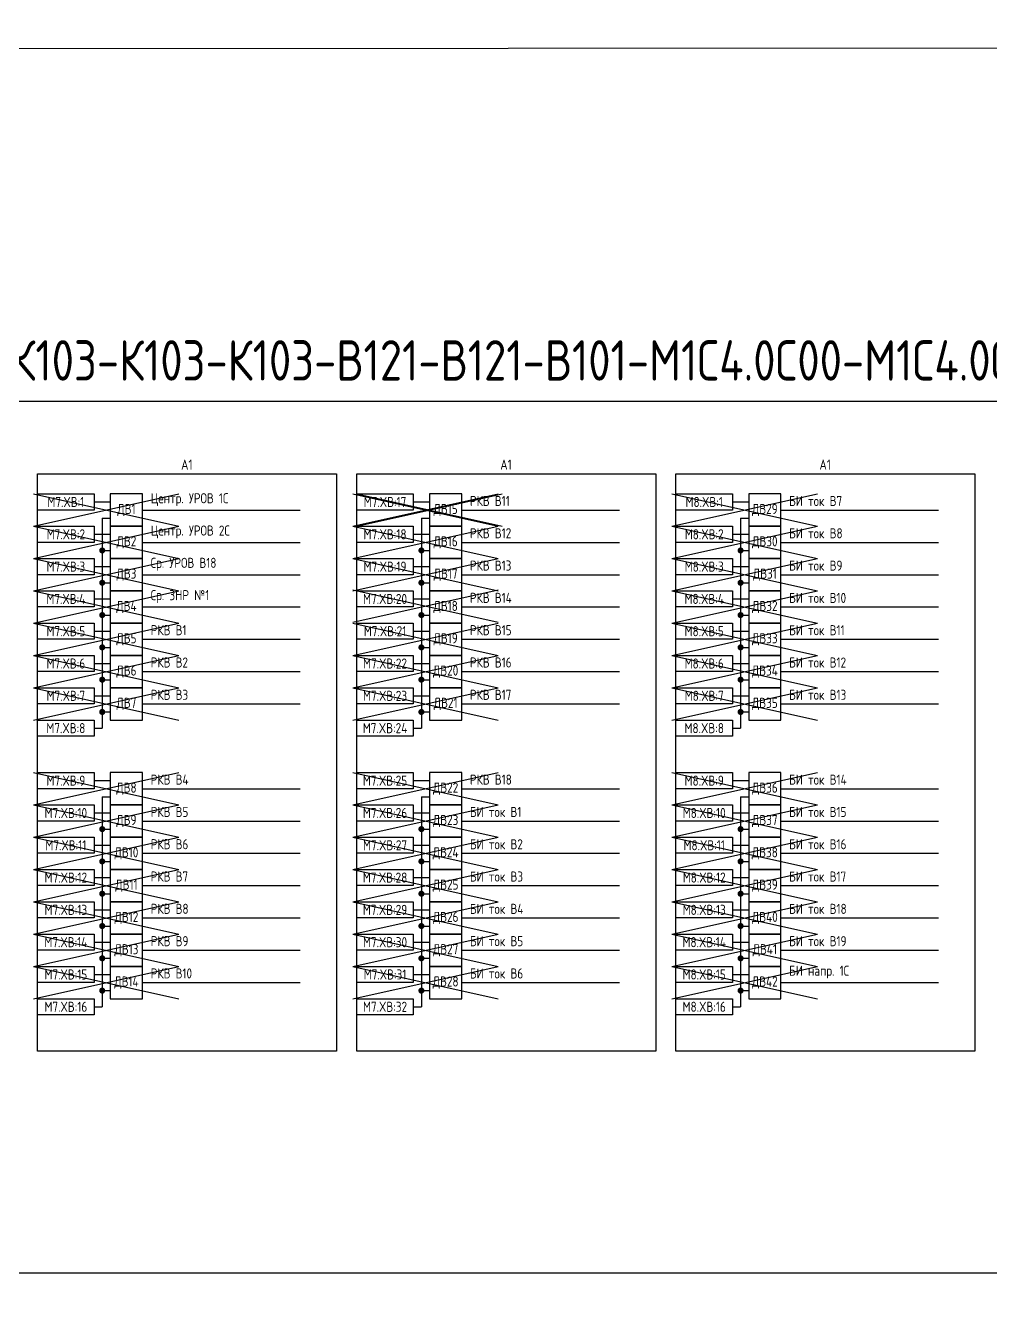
# Model space of a CAD drawing. Header units: millimetres. Extents: x -1315 to 7958, y -96 to 618.
# Drawn here: x -873.5 to -634.7, y 303 to 618 of the extents above; entities that cross this region are included whole.
import ezdxf

# ---------------------------------------------------------------- set-up
doc = ezdxf.new("R2010")
doc.units = ezdxf.units.MM
doc.styles.add('Gost_type_A', font='GOST_A.TTF')

# ---------------------------------------------------------------- blocks, each defined once
blk = doc.blocks.new('POINT')
at = {"const_width": 0.75}
blk.add_lwpolyline([(-0.375, 0, 1), (0.375, 0, 1)], format="xyb", close=True, dxfattribs=at)

msp = doc.modelspace()

# ---------------------------------------------------------------- linework, layer by layer
for p, q in [((-791.54, 507), (-717.54, 507)), ((-856.54, 500), (-852.54, 500)), ((-844.54, 498), (-805.54, 498)), ((-777.54, 500), (-773.54, 500)), ((-765.54, 498), (-726.54, 498)), ((-698.54, 500), (-694.54, 500)), ((-686.54, 498), (-647.54, 498)), ((-854.54, 496), (-852.54, 496)), ((-854.54, 496), (-854.54, 444)), ((-775.54, 496), (-773.54, 496)), ((-775.54, 496), (-775.54, 444)), ((-696.54, 496), (-694.54, 496)), ((-696.54, 496), (-696.54, 444)), ((-856.54, 492), (-852.54, 492)), ((-777.54, 492), (-773.54, 492)), ((-698.54, 492), (-694.54, 492)), ((-844.54, 490), (-805.54, 490)), ((-765.54, 490), (-726.54, 490)), ((-686.54, 490), (-647.54, 490)), ((-854.54, 488), (-852.54, 488)), ((-775.54, 488), (-773.54, 488)), ((-696.54, 488), (-694.54, 488)), ((-856.54, 484), (-852.54, 484)), ((-844.54, 482), (-805.54, 482)), ((-777.54, 484), (-773.54, 484)), ((-765.54, 482), (-726.54, 482)), ((-698.54, 484), (-694.54, 484)), ((-686.54, 482), (-647.54, 482)), ((-854.54, 480), (-852.54, 480)), ((-775.54, 480), (-773.54, 480)), ((-696.54, 480), (-694.54, 480)), ((-856.54, 476), (-852.54, 476)), ((-777.54, 476), (-773.54, 476)), ((-698.54, 476), (-694.54, 476)), ((-844.54, 474), (-805.54, 474)), ((-765.54, 474), (-726.54, 474)), ((-686.54, 474), (-647.54, 474)), ((-854.54, 472), (-852.54, 472)), ((-775.54, 472), (-773.54, 472)), ((-696.54, 472), (-694.54, 472)), ((-856.54, 468), (-852.54, 468)), ((-777.54, 468), (-773.54, 468)), ((-698.54, 468), (-694.54, 468)), ((-854.54, 464), (-852.54, 464)), ((-844.54, 466), (-805.54, 466)), ((-775.54, 464), (-773.54, 464)), ((-765.54, 466), (-726.54, 466)), ((-696.54, 464), (-694.54, 464)), ((-686.54, 466), (-647.54, 466)), ((-856.54, 460), (-852.54, 460)), ((-777.54, 460), (-773.54, 460)), ((-698.54, 460), (-694.54, 460)), ((-844.54, 458), (-805.54, 458)), ((-765.54, 458), (-726.54, 458)), ((-686.54, 458), (-647.54, 458)), ((-854.54, 456), (-852.54, 456)), ((-775.54, 456), (-773.54, 456)), ((-696.54, 456), (-694.54, 456)), ((-856.54, 452), (-852.54, 452)), ((-777.54, 452), (-773.54, 452)), ((-698.54, 452), (-694.54, 452)), ((-854.54, 448), (-852.54, 448)), ((-844.54, 450), (-805.54, 450)), ((-775.54, 448), (-773.54, 448)), ((-765.54, 450), (-726.54, 450)), ((-696.54, 448), (-694.54, 448)), ((-686.54, 450), (-647.54, 450)), ((-856.54, 444), (-854.54, 444)), ((-777.54, 444), (-775.54, 444)), ((-698.54, 444), (-696.54, 444)), ((-856.54, 431), (-852.54, 431)), ((-844.54, 429), (-805.54, 429)), ((-777.54, 431), (-773.54, 431)), ((-765.54, 429), (-726.54, 429)), ((-698.54, 431), (-694.54, 431)), ((-686.54, 429), (-647.54, 429)), ((-854.54, 427), (-852.54, 427)), ((-854.54, 427), (-854.54, 375)), ((-775.54, 427), (-773.54, 427)), ((-775.54, 427), (-775.54, 375)), ((-696.54, 427), (-694.54, 427)), ((-696.54, 427), (-696.54, 375)), ((-856.54, 423), (-852.54, 423)), ((-777.54, 423), (-773.54, 423)), ((-698.54, 423), (-694.54, 423)), ((-854.54, 419), (-852.54, 419)), ((-844.54, 421), (-805.54, 421)), ((-775.54, 419), (-773.54, 419)), ((-765.54, 421), (-726.54, 421)), ((-696.54, 419), (-694.54, 419)), ((-686.54, 421), (-647.54, 421)), ((-856.54, 415), (-852.54, 415)), ((-844.54, 413), (-805.54, 413)), ((-777.54, 415), (-773.54, 415)), ((-765.54, 413), (-726.54, 413)), ((-698.54, 415), (-694.54, 415)), ((-686.54, 413), (-647.54, 413)), ((-854.54, 411), (-852.54, 411)), ((-775.54, 411), (-773.54, 411)), ((-696.54, 411), (-694.54, 411)), ((-856.54, 407), (-852.54, 407)), ((-777.54, 407), (-773.54, 407)), ((-698.54, 407), (-694.54, 407)), ((-844.54, 405), (-805.54, 405)), ((-765.54, 405), (-726.54, 405)), ((-686.54, 405), (-647.54, 405)), ((-854.54, 403), (-852.54, 403)), ((-775.54, 403), (-773.54, 403)), ((-696.54, 403), (-694.54, 403)), ((-856.54, 399), (-852.54, 399)), ((-844.54, 397), (-805.54, 397)), ((-777.54, 399), (-773.54, 399)), ((-765.54, 397), (-726.54, 397)), ((-698.54, 399), (-694.54, 399)), ((-686.54, 397), (-647.54, 397)), ((-854.54, 395), (-852.54, 395)), ((-775.54, 395), (-773.54, 395)), ((-696.54, 395), (-694.54, 395)), ((-856.54, 391), (-852.54, 391)), ((-777.54, 391), (-773.54, 391)), ((-698.54, 391), (-694.54, 391)), ((-844.54, 389), (-805.54, 389)), ((-765.54, 389), (-726.54, 389)), ((-686.54, 389), (-647.54, 389)), ((-854.54, 387), (-852.54, 387)), ((-775.54, 387), (-773.54, 387)), ((-696.54, 387), (-694.54, 387)), ((-856.54, 383), (-852.54, 383)), ((-777.54, 383), (-773.54, 383)), ((-698.54, 383), (-694.54, 383)), ((-854.54, 379), (-852.54, 379)), ((-844.54, 381), (-805.54, 381)), ((-775.54, 379), (-773.54, 379)), ((-765.54, 381), (-726.54, 381)), ((-696.54, 379), (-694.54, 379)), ((-686.54, 381), (-647.54, 381)), ((-856.54, 375), (-854.54, 375)), ((-777.54, 375), (-775.54, 375)), ((-698.54, 375), (-696.54, 375))]:
    msp.add_line(p, q)
at = {"color": 210}
for p, q in [((-871.54, 502), (-835.54, 494)), ((-871.54, 494), (-835.54, 502)), ((-792.54, 502), (-756.54, 494)), ((-792.54, 494), (-756.54, 502)), ((-791.54, 502), (-755.54, 494)), ((-791.54, 494), (-755.54, 502)), ((-713.54, 502), (-677.54, 494)), ((-713.54, 494), (-677.54, 502)), ((-871.54, 494), (-835.54, 486)), ((-871.54, 486), (-835.54, 494)), ((-792.54, 494), (-756.54, 486)), ((-792.54, 486), (-756.54, 494)), ((-713.54, 494), (-677.54, 486)), ((-713.54, 486), (-677.54, 494)), ((-871.54, 486), (-835.54, 478)), ((-871.54, 478), (-835.54, 486)), ((-792.54, 486), (-756.54, 478)), ((-792.54, 478), (-756.54, 486)), ((-713.54, 486), (-677.54, 478)), ((-713.54, 478), (-677.54, 486)), ((-871.54, 478), (-835.54, 470)), ((-871.54, 470), (-835.54, 478)), ((-792.54, 478.22), (-756.54, 470.22)), ((-792.54, 470.22), (-756.54, 478.22)), ((-713.54, 478), (-677.54, 470)), ((-713.54, 470), (-677.54, 478)), ((-871.54, 470), (-835.54, 462)), ((-871.54, 462), (-835.54, 470)), ((-792.54, 470), (-756.54, 462)), ((-792.54, 462), (-756.54, 470)), ((-713.54, 470), (-677.54, 462)), ((-713.54, 462), (-677.54, 470)), ((-871.54, 462), (-835.54, 454)), ((-871.54, 454), (-835.54, 462)), ((-792.54, 462), (-756.54, 454)), ((-792.54, 454), (-756.54, 462)), ((-713.54, 462), (-677.54, 454)), ((-713.54, 454), (-677.54, 462)), ((-871.54, 454), (-835.54, 446)), ((-871.54, 446), (-835.54, 454)), ((-792.54, 454), (-756.54, 446)), ((-792.54, 446), (-756.54, 454)), ((-713.54, 454), (-677.54, 446)), ((-713.54, 446), (-677.54, 454)), ((-871.54, 433), (-835.54, 425)), ((-871.54, 425), (-835.54, 433)), ((-792.54, 433), (-756.54, 425)), ((-792.54, 425), (-756.54, 433)), ((-713.54, 433), (-677.54, 425)), ((-713.54, 425), (-677.54, 433)), ((-871.54, 425), (-835.54, 417)), ((-871.54, 417), (-835.54, 425)), ((-792.54, 425), (-756.54, 417)), ((-792.54, 417), (-756.54, 425)), ((-713.54, 425), (-677.54, 417)), ((-713.54, 417), (-677.54, 425)), ((-871.54, 417), (-835.54, 409)), ((-871.54, 409), (-835.54, 417)), ((-792.54, 417), (-756.54, 409)), ((-792.54, 409), (-756.54, 417)), ((-713.54, 417), (-677.54, 409)), ((-713.54, 409), (-677.54, 417)), ((-871.54, 409), (-835.54, 401)), ((-871.54, 401), (-835.54, 409)), ((-792.54, 409), (-756.54, 401)), ((-792.54, 401), (-756.54, 409)), ((-713.54, 409), (-677.54, 401)), ((-713.54, 401), (-677.54, 409)), ((-871.54, 401), (-835.54, 393)), ((-871.54, 393), (-835.54, 401)), ((-792.54, 401), (-756.54, 393)), ((-792.54, 393), (-756.54, 401)), ((-713.54, 401), (-677.54, 393)), ((-713.54, 393), (-677.54, 401)), ((-871.54, 393), (-835.54, 385)), ((-871.54, 385), (-835.54, 393)), ((-792.54, 393), (-756.54, 385)), ((-792.54, 385), (-756.54, 393)), ((-713.54, 393), (-677.54, 385)), ((-713.54, 385), (-677.54, 393)), ((-871.54, 385), (-835.54, 377)), ((-871.54, 377), (-835.54, 385)), ((-792.54, 385), (-756.54, 377)), ((-792.54, 377), (-756.54, 385)), ((-713.54, 385), (-677.54, 377)), ((-713.54, 377), (-677.54, 385))]:
    msp.add_line(p, q, dxfattribs=at)
for points in [[(-1315, 612), (7958.16, 618), (7958.16, -90), (-1315, -96)], [(-1049.54, 525), (5.46, 525), (5.46, 309), (-1049.54, 309)], [(-870.54, 507), (-796.54, 507), (-796.54, 364), (-870.54, 364)], [(-791.54, 507), (-717.54, 507), (-717.54, 364), (-791.54, 364)], [(-712.54, 507), (-638.54, 507), (-638.54, 364), (-712.54, 364)], [(-870.54, 502), (-856.54, 502), (-856.54, 498), (-870.54, 498)], [(-791.54, 502), (-777.54, 502), (-777.54, 498), (-791.54, 498)], [(-712.54, 502), (-698.54, 502), (-698.54, 498), (-712.54, 498)], [(-870.54, 494), (-856.54, 494), (-856.54, 490), (-870.54, 490)], [(-791.54, 494), (-777.54, 494), (-777.54, 490), (-791.54, 490)], [(-712.54, 494), (-698.54, 494), (-698.54, 490), (-712.54, 490)], [(-870.54, 486), (-856.54, 486), (-856.54, 482), (-870.54, 482)], [(-791.54, 486), (-777.54, 486), (-777.54, 482), (-791.54, 482)], [(-712.54, 486), (-698.54, 486), (-698.54, 482), (-712.54, 482)], [(-870.54, 478), (-856.54, 478), (-856.54, 474), (-870.54, 474)], [(-791.54, 478), (-777.54, 478), (-777.54, 474), (-791.54, 474)], [(-712.54, 478), (-698.54, 478), (-698.54, 474), (-712.54, 474)], [(-870.54, 470), (-856.54, 470), (-856.54, 466), (-870.54, 466)], [(-791.54, 470), (-777.54, 470), (-777.54, 466), (-791.54, 466)], [(-712.54, 470), (-698.54, 470), (-698.54, 466), (-712.54, 466)], [(-870.54, 462), (-856.54, 462), (-856.54, 458), (-870.54, 458)], [(-791.54, 462), (-777.54, 462), (-777.54, 458), (-791.54, 458)], [(-712.54, 462), (-698.54, 462), (-698.54, 458), (-712.54, 458)], [(-870.54, 454), (-856.54, 454), (-856.54, 450), (-870.54, 450)], [(-791.54, 454), (-777.54, 454), (-777.54, 450), (-791.54, 450)], [(-712.54, 454), (-698.54, 454), (-698.54, 450), (-712.54, 450)], [(-870.54, 446), (-856.54, 446), (-856.54, 442), (-870.54, 442)], [(-791.54, 446), (-777.54, 446), (-777.54, 442), (-791.54, 442)], [(-712.54, 446), (-698.54, 446), (-698.54, 442), (-712.54, 442)], [(-870.54, 433), (-856.54, 433), (-856.54, 429), (-870.54, 429)], [(-791.54, 433), (-777.54, 433), (-777.54, 429), (-791.54, 429)], [(-712.54, 433), (-698.54, 433), (-698.54, 429), (-712.54, 429)], [(-870.54, 425), (-856.54, 425), (-856.54, 421), (-870.54, 421)], [(-791.54, 425), (-777.54, 425), (-777.54, 421), (-791.54, 421)], [(-712.54, 425), (-698.54, 425), (-698.54, 421), (-712.54, 421)], [(-870.54, 417), (-856.54, 417), (-856.54, 413), (-870.54, 413)], [(-791.54, 417), (-777.54, 417), (-777.54, 413), (-791.54, 413)], [(-712.54, 417), (-698.54, 417), (-698.54, 413), (-712.54, 413)], [(-870.54, 409), (-856.54, 409), (-856.54, 405), (-870.54, 405)], [(-791.54, 409), (-777.54, 409), (-777.54, 405), (-791.54, 405)], [(-712.54, 409), (-698.54, 409), (-698.54, 405), (-712.54, 405)], [(-870.54, 401), (-856.54, 401), (-856.54, 397), (-870.54, 397)], [(-791.54, 401), (-777.54, 401), (-777.54, 397), (-791.54, 397)], [(-712.54, 401), (-698.54, 401), (-698.54, 397), (-712.54, 397)], [(-870.54, 393), (-856.54, 393), (-856.54, 389), (-870.54, 389)], [(-791.54, 393), (-777.54, 393), (-777.54, 389), (-791.54, 389)], [(-712.54, 393), (-698.54, 393), (-698.54, 389), (-712.54, 389)], [(-870.54, 385), (-856.54, 385), (-856.54, 381), (-870.54, 381)], [(-791.54, 385), (-777.54, 385), (-777.54, 381), (-791.54, 381)], [(-712.54, 385), (-698.54, 385), (-698.54, 381), (-712.54, 381)], [(-870.54, 377), (-856.54, 377), (-856.54, 373), (-870.54, 373)], [(-791.54, 377), (-777.54, 377), (-777.54, 373), (-791.54, 373)], [(-712.54, 377), (-698.54, 377), (-698.54, 373), (-712.54, 373)]]:
    msp.add_lwpolyline(points, close=True)
at = {"ltscale": 4}
for points in [[(-852.54, 494), (-844.54, 494), (-844.54, 502), (-852.54, 502)], [(-773.54, 494), (-765.54, 494), (-765.54, 502), (-773.54, 502)], [(-694.54, 494), (-686.54, 494), (-686.54, 502), (-694.54, 502)], [(-852.54, 486), (-844.54, 486), (-844.54, 494), (-852.54, 494)], [(-773.54, 486), (-765.54, 486), (-765.54, 494), (-773.54, 494)], [(-694.54, 486), (-686.54, 486), (-686.54, 494), (-694.54, 494)], [(-852.54, 478), (-844.54, 478), (-844.54, 486), (-852.54, 486)], [(-773.54, 478), (-765.54, 478), (-765.54, 486), (-773.54, 486)], [(-694.54, 478), (-686.54, 478), (-686.54, 486), (-694.54, 486)], [(-852.54, 470), (-844.54, 470), (-844.54, 478), (-852.54, 478)], [(-773.54, 470), (-765.54, 470), (-765.54, 478), (-773.54, 478)], [(-694.54, 470), (-686.54, 470), (-686.54, 478), (-694.54, 478)], [(-852.54, 462), (-844.54, 462), (-844.54, 470), (-852.54, 470)], [(-773.54, 462), (-765.54, 462), (-765.54, 470), (-773.54, 470)], [(-694.54, 462), (-686.54, 462), (-686.54, 470), (-694.54, 470)], [(-852.54, 454), (-844.54, 454), (-844.54, 462), (-852.54, 462)], [(-773.54, 454), (-765.54, 454), (-765.54, 462), (-773.54, 462)], [(-694.54, 454), (-686.54, 454), (-686.54, 462), (-694.54, 462)], [(-852.54, 446), (-844.54, 446), (-844.54, 454), (-852.54, 454)], [(-773.54, 446), (-765.54, 446), (-765.54, 454), (-773.54, 454)], [(-694.54, 446), (-686.54, 446), (-686.54, 454), (-694.54, 454)], [(-852.54, 425), (-844.54, 425), (-844.54, 433), (-852.54, 433)], [(-773.54, 425), (-765.54, 425), (-765.54, 433), (-773.54, 433)], [(-694.54, 425), (-686.54, 425), (-686.54, 433), (-694.54, 433)], [(-852.54, 417), (-844.54, 417), (-844.54, 425), (-852.54, 425)], [(-773.54, 417), (-765.54, 417), (-765.54, 425), (-773.54, 425)], [(-694.54, 417), (-686.54, 417), (-686.54, 425), (-694.54, 425)], [(-852.54, 409), (-844.54, 409), (-844.54, 417), (-852.54, 417)], [(-773.54, 409), (-765.54, 409), (-765.54, 417), (-773.54, 417)], [(-694.54, 409), (-686.54, 409), (-686.54, 417), (-694.54, 417)], [(-852.54, 401), (-844.54, 401), (-844.54, 409), (-852.54, 409)], [(-773.54, 401), (-765.54, 401), (-765.54, 409), (-773.54, 409)], [(-694.54, 401), (-686.54, 401), (-686.54, 409), (-694.54, 409)], [(-852.54, 393), (-844.54, 393), (-844.54, 401), (-852.54, 401)], [(-773.54, 393), (-765.54, 393), (-765.54, 401), (-773.54, 401)], [(-694.54, 393), (-686.54, 393), (-686.54, 401), (-694.54, 401)], [(-852.54, 385), (-844.54, 385), (-844.54, 393), (-852.54, 393)], [(-773.54, 385), (-765.54, 385), (-765.54, 393), (-773.54, 393)], [(-694.54, 385), (-686.54, 385), (-686.54, 393), (-694.54, 393)], [(-852.54, 377), (-844.54, 377), (-844.54, 385), (-852.54, 385)], [(-773.54, 377), (-765.54, 377), (-765.54, 385), (-773.54, 385)], [(-694.54, 377), (-686.54, 377), (-686.54, 385), (-694.54, 385)]]:
    msp.add_lwpolyline(points, close=True, dxfattribs=at)

# ---------------------------------------------------------------- block references
for p in [(-854.54, 488), (-775.54, 488), (-696.54, 488), (-854.54, 480), (-775.54, 480), (-696.54, 480), (-854.54, 472), (-775.54, 472), (-696.54, 472), (-854.54, 464), (-775.54, 464), (-696.54, 464), (-854.54, 456), (-775.54, 456), (-696.54, 456), (-854.54, 448), (-775.54, 448), (-696.54, 448), (-854.54, 419), (-775.54, 419), (-696.54, 419), (-854.54, 411), (-775.54, 411), (-696.54, 411), (-854.54, 403), (-775.54, 403), (-696.54, 403), (-854.54, 395), (-775.54, 395), (-696.54, 395), (-854.54, 387), (-775.54, 387), (-696.54, 387), (-854.54, 379), (-775.54, 379), (-696.54, 379)]:
    msp.add_blockref('POINT', p)

# ---------------------------------------------------------------- texts
at = {"line_spacing_factor": 0.9, "style": 'Gost_type_A'}
for s, insert, char_height, width, attachment_point in [('ЮНИТ-M519-ДЗШ-Р102-К103-К103-К103-К103-К103-В121-В121-В101-М1С4.0С00-М1С4.0С00-С01.03', (-1049.54, 528), 10, 855, 7), ('A1', (-833.6, 508), 2.5, 73.8762, 8), ('A1', (-754.6, 508), 2.5, 73.8762, 8), ('A1', (-675.6, 508), 2.5, 73.8762, 8)]:
    msp.add_mtext(s, dxfattribs=dict(at, insert=insert, char_height=char_height, width=width, attachment_point=attachment_point))
at = {"char_height": 2.5, "style": 'Gost_type_A'}
for s, insert, width, attachment_point in [('M7.XВ:1', (-863.54, 500), 14, 5), ('Центр. УРОВ 1С', (-842.54, 499), 29.668, 7), ('M7.XВ:17', (-784.54, 500), 14, 5), ('РКВ В11', (-763.54, 499), 35.7119, 7), ('M8.XВ:1', (-705.54, 500), 14, 5), ('БИ ток В7', (-684.54, 499), 29.668, 7), ('ДВ1', (-848.54, 498), 7.9998, 5), ('ДВ15', (-769.54, 498), 7.9998, 5), ('ДВ29', (-690.54, 498), 7.9998, 5), ('M7.XВ:2', (-863.54, 492), 14, 5), ('ДВ2', (-848.54, 490), 7.9998, 5), ('Центр. УРОВ 2С', (-842.54, 491), 30.6324, 7), ('M7.XВ:18', (-784.54, 492), 14, 5), ('ДВ16', (-769.54, 490), 7.9998, 5), ('РКВ В12', (-763.54, 491), 41.1416, 7), ('M8.XВ:2', (-705.54, 492), 14, 5), ('ДВ30', (-690.54, 490), 7.9998, 5), ('БИ ток В8', (-684.54, 491), 30.6324, 7), ('M7.XВ:3', (-863.54, 484), 14, 5), ('Ср. УРОВ В18', (-842.54, 483), 30.6324, 7), ('M7.XВ:19', (-784.54, 484), 14, 5), ('РКВ В13', (-763.54, 483), 27.8465, 7), ('M8.XВ:3', (-705.54, 484), 14, 5), ('БИ ток В9', (-684.54, 483), 30.6324, 7), ('ДВ3', (-848.54, 482), 7.9998, 5), ('ДВ17', (-769.54, 482), 7.9998, 5), ('ДВ31', (-690.54, 482), 7.9998, 5), ('M7.XВ:4', (-863.54, 476), 14, 5), ('Ср. ЗНР №1', (-842.54, 475), 27.8465, 7), ('M7.XВ:20', (-784.54, 476), 14, 5), ('РКВ В14', (-763.54, 475), 27.8465, 7), ('M8.XВ:4', (-705.54, 476), 14, 5), ('БИ ток В10', (-684.54, 475), 27.8465, 7), ('ДВ4', (-848.54, 474), 7.9998, 5), ('ДВ18', (-769.54, 474), 7.9998, 5), ('ДВ32', (-690.54, 474), 7.9998, 5), ('РКВ В1', (-842.54, 467), 27.8465, 7), ('РКВ В15', (-763.54, 467), 33.4848, 7), ('БИ ток В11', (-684.54, 467), 27.8465, 7), ('M7.XВ:5', (-863.54, 468), 14, 5), ('ДВ5', (-848.54, 466), 7.9998, 5), ('M7.XВ:21', (-784.54, 468), 14, 5), ('ДВ19', (-769.54, 466), 7.9998, 5), ('M8.XВ:5', (-705.54, 468), 14, 5), ('ДВ33', (-690.54, 466), 7.9998, 5), ('M7.XВ:6', (-863.54, 460), 14, 5), ('РКВ В2', (-842.54, 459), 27.8465, 7), ('M7.XВ:22', (-784.54, 460), 14, 5), ('РКВ В16', (-763.54, 459), 35.3544, 7), ('M8.XВ:6', (-705.54, 460), 14, 5), ('БИ ток В12', (-684.54, 459), 27.8465, 7), ('ДВ6', (-848.54, 458), 7.9998, 5), ('ДВ20', (-769.54, 458), 7.9998, 5), ('ДВ34', (-690.54, 458), 7.9998, 5), ('M7.XВ:7', (-863.54, 452), 14, 5), ('ДВ7', (-848.54, 450), 7.9998, 5), ('РКВ В3', (-842.54, 451), 33.5921, 7), ('M7.XВ:23', (-784.54, 452), 14, 5), ('ДВ21', (-769.54, 450), 7.9998, 5), ('РКВ В17', (-763.54, 451), 27.8465, 7), ('M8.XВ:7', (-705.54, 452), 14, 5), ('ДВ35', (-690.54, 450), 7.9998, 5), ('БИ ток В13', (-684.54, 451), 33.5921, 7), ('M7.XВ:8', (-863.54, 444), 14, 5), ('M7.XВ:24', (-784.54, 444), 14, 5), ('M8.XВ:8', (-705.54, 444), 14, 5), ('M7.XВ:9', (-863.54, 431), 14, 5), ('РКВ В4', (-842.54, 430), 27.8465, 7), ('M7.XВ:25', (-784.54, 431), 14, 5), ('РКВ В18', (-763.54, 430), 27.8465, 7), ('M8.XВ:9', (-705.54, 431), 14, 5), ('БИ ток В14', (-684.54, 430), 27.8465, 7), ('ДВ8', (-848.54, 429), 7.9998, 5), ('ДВ22', (-769.54, 429), 7.9998, 5), ('ДВ36', (-690.54, 429), 7.9998, 5), ('M7.XВ:10', (-863.54, 423), 14, 5), ('ДВ9', (-848.54, 421), 7.9998, 5), ('РКВ В5', (-842.54, 422), 39.1584, 7), ('M7.XВ:26', (-784.54, 423), 14, 5), ('ДВ23', (-769.54, 421), 7.9998, 5), ('БИ ток В1', (-763.54, 422), 27.8465, 7), ('M8.XВ:10', (-705.54, 423), 14, 5), ('ДВ37', (-690.54, 421), 7.9998, 5), ('БИ ток В15', (-684.54, 422), 39.1584, 7), ('M7.XВ:11', (-863.54, 415), 14, 5), ('РКВ В6', (-842.54, 414), 27.8465, 7), ('M7.XВ:27', (-784.54, 415), 14, 5), ('БИ ток В2', (-763.54, 414), 35.933, 7), ('M8.XВ:11', (-705.54, 415), 14, 5), ('\\pxt5;БИ ток В16', (-684.54, 414), 27.8465, 7), ('ДВ10', (-848.54, 413), 7.9998, 5), ('ДВ24', (-769.54, 413), 7.9998, 5), ('ДВ38', (-690.54, 413), 7.9998, 5), ('M7.XВ:12', (-863.54, 407), 14, 5), ('ДВ11', (-848.54, 405), 7.9998, 5), ('РКВ В7', (-842.54, 406), 36.4793, 7), ('M7.XВ:28', (-784.54, 407), 14, 5), ('ДВ25', (-769.54, 405), 7.9998, 5), ('БИ ток В3', (-763.54, 406), 41.868, 7), ('M8.XВ:12', (-705.54, 407), 14, 5), ('ДВ39', (-690.54, 405), 7.9998, 5), ('БИ ток В17', (-684.54, 406), 36.4793, 7), ('M7.XВ:13', (-863.54, 399), 14, 5), ('РКВ В8', (-842.54, 398), 27.8465, 7), ('M7.XВ:29', (-784.54, 399), 14, 5), ('БИ ток В4', (-763.54, 398), 42.9636, 7), ('M8.XВ:13', (-705.54, 399), 14, 5), ('\\pxt4;БИ ток В18', (-684.54, 398), 27.8465, 7), ('ДВ12', (-848.54, 397), 7.9998, 5), ('ДВ26', (-769.54, 397), 7.9998, 5), ('ДВ40', (-690.54, 397), 7.9998, 5), ('M7.XВ:14', (-863.54, 391), 14, 5), ('РКВ В9', (-842.54, 390), 35.3878, 7), ('M7.XВ:30', (-784.54, 391), 14, 5), ('БИ ток В5', (-763.54, 390), 40.0707, 7), ('M8.XВ:14', (-705.54, 391), 14, 5), ('БИ ток В19', (-684.54, 390), 35.3878, 7), ('ДВ13', (-848.54, 389), 7.9998, 5), ('ДВ27', (-769.54, 389), 7.9998, 5), ('ДВ41', (-690.54, 389), 7.9998, 5), ('\\pxsm1;РКВ В10', (-842.54, 382), 27.8465, 7), ('БИ ток В6', (-763.54, 382), 38, 7), ('БИ напр. 1С', (-684.54, 382), 27.8465, 7), ('M7.XВ:15', (-863.54, 383), 14, 5), ('ДВ14', (-848.54, 381), 7.9998, 5), ('M7.XВ:31', (-784.54, 383), 14, 5), ('ДВ28', (-769.54, 381), 7.9998, 5), ('M8.XВ:15', (-705.54, 383), 14, 5), ('ДВ42', (-690.54, 381), 7.9998, 5), ('M7.XВ:16', (-863.54, 375), 14, 5), ('M7.XВ:32', (-784.54, 375), 14, 5), ('M8.XВ:16', (-705.54, 375), 14, 5)]:
    msp.add_mtext(s, dxfattribs=dict(at, insert=insert, width=width, attachment_point=attachment_point))

doc.saveas('drawing.dxf')
